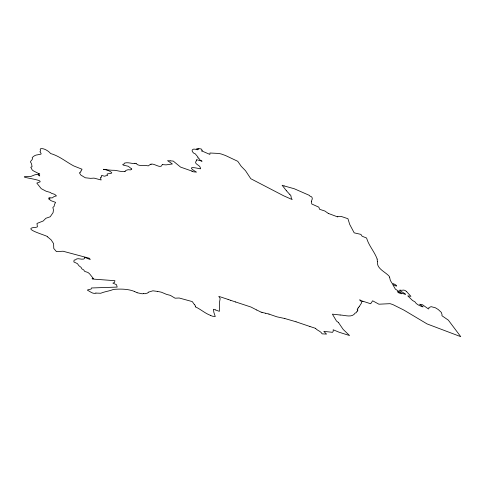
<?xml version="1.0" encoding="UTF-8"?>
<svg xmlns="http://www.w3.org/2000/svg" width="485" height="485" viewBox="0 0 485 485"><rect width="100%" height="100%" fill="white"/><g stroke="black" fill="none" stroke-linecap="round" stroke-linejoin="round"><path stroke-width="0.73" d="M311.455 201.639L311.776 203.991L318.827 207.174L319.597 209.296L324.871 211.023L328.339 213.436M289.897 194.582L290.885 195.637L291.333 198.28L292.182 199.571L283.634 195.782L250.793 178.71L245.519 170.72L241.197 166.282L237.765 161.311L225.476 155.503L221.239 153.987L218.832 153.454L209.963 153.005L209.884 154.418L201.754 150.914M201.748 150.993L202.324 150.568L201.348 149.053L198.025 148.337L198.82 149.331L196.722 148.749C200.535 151.659 193.764 147.446 192.29 149.895C191.605 151.344 193.115 152.539 194.103 153.43L195.194 153.781L197.856 156.934L197.983 157.831M311.455 201.596C311.54 199.632 313.14 199.086 311.691 196.898L309.751 195.97L309.582 195.461L294.262 188.75L284.295 185.973M389.679 277.65L390.376 280.518L392.195 283.47C395.936 283.834 399.792 288.666 392.577 284.228L395.378 289.151L401.483 292.976L397.257 291.515L398.355 292.667L401.216 293.789L402.065 293.273C410.843 296.481 400.471 291.358 399.579 290.327L399.828 290.066C402.689 291 403.611 288.793 406.521 291.503M196.292 160.777L196.461 159.638L201.893 161.135M195.346 306.829C200.578 309.145 205.082 313.425 210.617 315.426M195.358 306.781L195.2 305.308L194.631 304.835M196.273 160.85C193.097 164.439 201.366 164.955 200.311 168.738M197.977 157.837C200.36 159.056 199.032 160.262 201.99 161.135M357.936 309.988L357.742 310.309M358.027 308.108L357.178 309.551L357.633 309.836M357.724 310.339L357.063 311.425M357.057 311.431L356.008 312.91L355.256 312.904C352.201 318.111 345.356 315.183 340.155 315.001M150.211 164.47L148.283 165.894C144.336 164.67 138.819 166.761 136.243 163.675M150.308 164.33L151.144 164.185M359.149 306.702L358.445 307.581M358.069 308.054L358.397 307.642M359.209 306.623L361.64 302.798L361.101 301.264L359.682 299.833L362.913 301.579L362.489 301.112L370.661 303.749L372.644 300.791L378.918 304.204L390.098 303.671L392.82 304.562L403.49 309.885A14.326 5.79 31.5 0 1 404.593 310.509L427.079 323.925L460.75 336.663L448.34 320.142L441.92 315.717L442.059 314.716L441.326 312.401L438.234 309.515L435.318 307.745L431.11 306.665L428.825 307.642L428.855 308.727L428.461 308.969L422.538 304.768L419.561 304.204L423.132 306.908C420.125 306.005 416.548 304.635 414.899 301.797L412.596 300.53L407.782 295.868L410.928 296.353L406.527 291.515M148.604 292.103L152.896 290.806L157.51 291.412M101.359 177.086C100.492 173.521 103.881 177.067 105.384 176.013C106.154 175.14 106.542 176.207 107.628 175.297C104.99 172.696 111.301 174.388 111.817 172.86C107.973 168.356 94.739 168.925 111.986 170.259C116.23 169.944 120.11 171.872 124.342 171.611M148.458 292.182L147.331 293.158L145.415 293.54A2.14 1.128 23.3 0 0 145.215 293.728L143.742 293.619M131.714 169.053L130.501 169.914L128.088 169.72L126.191 170.32L125.554 170.605L125.451 171.508L124.39 171.593M101.28 177.122L100.395 177.468L101.123 179.983L94.023 178.116L90.64 178.347L85.324 177.783L80.886 175.103L79.498 173.006L79.582 172.563L80.662 172.296L80.704 171.181L81.322 171.017L81.171 170.568L82.05 169.235L73.781 165.949C65.693 161.663 59.54 156.085 50.573 153.527C49.324 151.653 44.911 148.665 41.989 148.598C38.06 148.471 42.08 150.841 39.903 151.653C42.498 155.206 40.837 153.709 37.472 154.854C35.387 154.921 33.356 156.322 32.174 157.704C33.386 159.45 30.882 160.396 30.391 161.935C31.877 163.809 31.543 164.282 32.065 166.725C29.294 167.483 31.749 167.458 31.889 169.465C32.41 170.841 35.987 171.981 37.775 173.133C43.147 175.74 35.654 171.896 39.74 175.958L37.945 174.6L36.399 174.345M200.196 168.822C194.758 167.616 185.573 165.767 196.498 172.12L193.497 171.835L192.248 171.235M215.304 309.885L219.353 311.346L219.535 302.094L220.16 298.578L218.802 296.371L228.035 299.403M35.969 174.545C33.132 175.012 31.113 177.237 27.924 176.473C15.302 176.764 39.552 179.208 40.091 181.354L40.14 181.833L36.824 183.087L41.219 188.659L46.136 191.242L50.458 192.478L51.349 193.26L54.726 194.352L56.466 195.916L54.235 196.449L52.162 197.935L48.955 197.65L50.04 198.814L48.373 198.674L51.137 200.729L55.581 202.372L54.429 204.561L54.138 206.374L52.865 207.41L53.453 209.908L53.071 212.642L50.216 216.771L45.857 218.286L43.213 220.99L36.981 223.439L37.412 226.883L35.938 227.338C19.739 228.229 47.257 235.571 47.306 236.625L47.578 236.856M131.787 169.016L128.276 166.27L123.196 165.094L122.741 164.354L124.142 164.045L124.318 163.178C127.197 162.111 130.744 163.275 133.824 163.621L134.915 163.306M95.915 293.079L100.692 293.255A4.068 2.213 21.2 0 1 100.831 293.219C104.99 291.461 109.428 291.158 113.538 289.393C120.613 288.854 128.198 288.854 134.612 291.521M162.251 164.609C161.299 168.786 155.849 164.567 152.599 164.088L150.993 164.197M143.669 293.637L142.153 293.795L137.152 292.752M95.897 293.085C93.199 294.371 90.192 291.534 87.864 290.43L87.488 290.097L87.773 289.854L91.186 289.03L91.392 287.975L117.176 287.084L116.515 284.689L112.89 283.107L114.527 282.422L114.921 280.688L92.411 279.039L92.12 278.445L92.459 278.232L93.381 278.566L89.501 273.722L87.918 272.443L84.669 271.4L83.729 269.939L81.838 268.835L81.11 267.38L78.928 265.738L77.412 263.628L73.835 261.936L74.12 260.099L75.466 259.863C77.303 257.389 80.662 259.766 83.62 259.057L84.499 258.529L84.59 257.299L90.252 259.554L89.47 258.293L63.026 251.224L56.46 251.636L53.768 248.465L53.599 243.628L51.161 239.899L47.615 236.886M162.317 164.597L166.052 164.876L172.381 163.966L167.574 160.668L170.271 160.862M170.399 160.874L173.23 161.069L180.572 167.101L191.866 171.066M340.1 314.995L332.395 314.159L336.535 321.106L338.433 322.458M268.884 314.062L276.959 316.838L284.81 318.512M269.054 314.08L265.744 313.286M157.577 291.424L161.317 292.182L166.597 294.401L170.374 295.371L175.073 298.196L179.159 298.002L192.266 301.585L194.54 304.786M265.713 313.274L262.161 312.425M315.468 328.315L309.915 326.49M315.499 328.321C317.044 330.509 320.646 330.97 322.143 333.85L326.538 334.092L323.828 331.364L332.546 332.322L333.28 331.134L333.159 329.764L339.342 332.316L349.552 335.529L343.21 329.467L338.354 322.361M261.209 312.17L262.064 312.395M284.834 318.524L296.002 321.773M261.1 312.14L256.747 310.006M215.237 309.86L213.412 309.272L213.897 312.473L215.261 316.541L212.278 316.165L210.66 315.438M284.192 185.943L282.112 185.246L286.429 190.757M134.915 163.269L136.206 163.663M235.534 301.955L250.939 307.023L256.704 309.988M235.607 301.979L230.799 300.361M296.068 321.797L309.909 326.49M230.799 300.361L228.12 299.433M192.363 171.284L191.787 171.035M137.073 292.716L134.63 291.527M328.254 213.388L337.76 216.953L337.615 216.431L341.003 216.371L347.927 218.699L349.691 224.367L354.183 232.836L360.907 234.388L362.119 236.225L366.599 238.032C368.788 245.737 374.523 251.673 377.148 259.038M289.866 194.546L286.453 190.781M389.697 277.499L389.51 276.626C385.429 271.685 376.724 269.09 377.372 261.639M377.16 259.105L377.36 261.554"/></g></svg>
